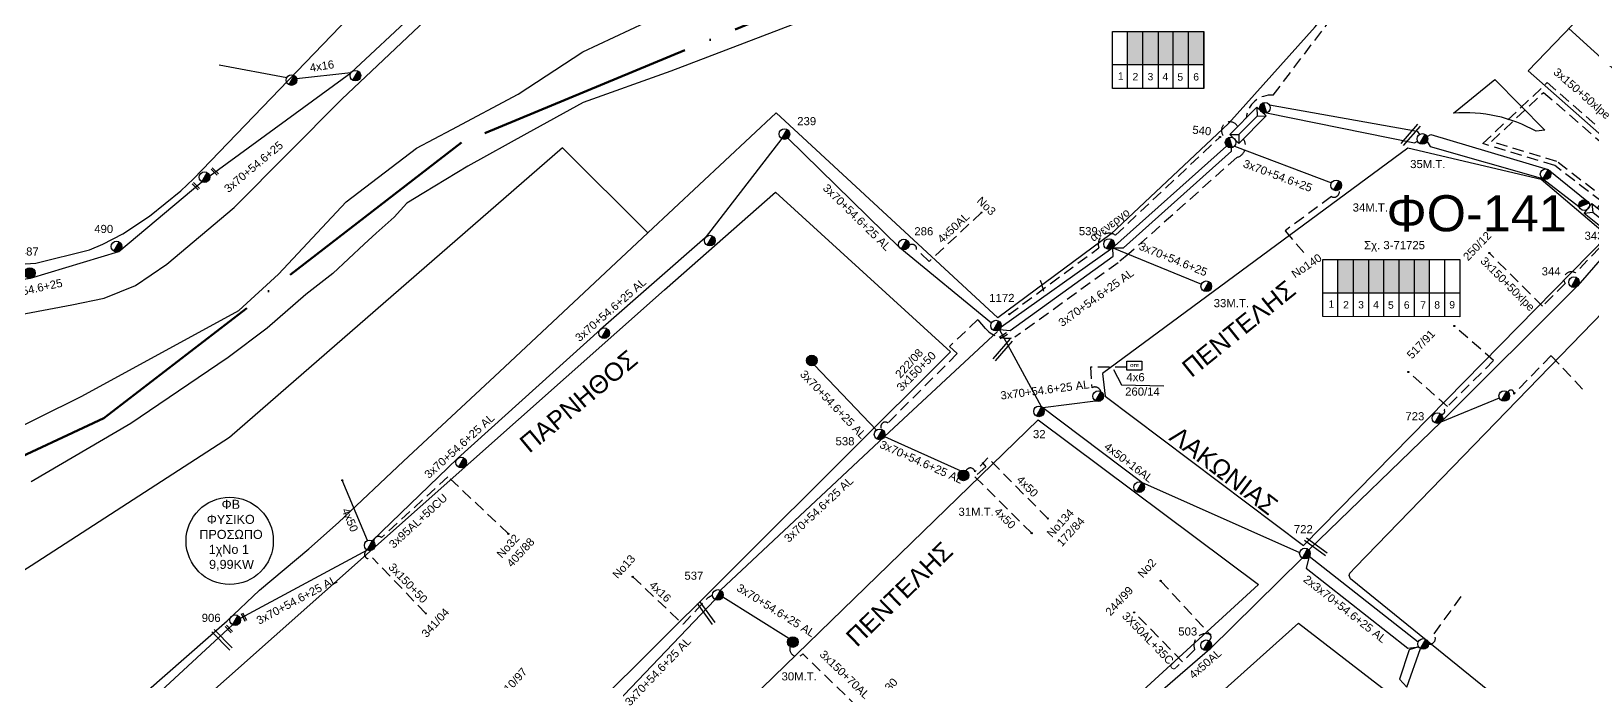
# Model space of a CAD drawing. Header units: millimetres. Extents: x 1020 to 3238, y 796 to 1818.
# Drawn here: x 2465.3 to 2811.5, y 1332.1 to 1476.2 of the extents above; entities that cross this region are included whole.
import ezdxf
from ezdxf.enums import TextEntityAlignment as Align

# ---------------------------------------------------------------- set-up
doc = ezdxf.new("R2010")
doc.units = ezdxf.units.MM
doc.linetypes.add('ACAD_ISO04W100', pattern=[30, 24, -3, 0, -3])
doc.linetypes.add('DASHED', pattern=[19.05, 12.7, -6.35])
for name, color, linetype, lineweight in [('3x150+50', 7, 'Continuous', 30), ('3x150+50 XLPE', 7, 'SYN_LINE', 30), ('3x150+70AL', 7, 'DASHED', 30), ('3x70+54.6+25 AL', 7, 'SYN_LINE', 30), ('3x95AL+50CU', 7, 'Continuous', 30), ('4x120+25 AL', 7, 'SYN_LINE', 30), ('4x16', 7, 'Continuous', 30), ('4x50', 7, 'Continuous', 30), ('4x50+16AL', 7, 'Continuous', 30), ('4x50AL', 7, 'Continuous', 30), ('4x6', 7, 'SYN_LINE', 30), ('Υπόβαθρο ΔΕΗ', 7, 'Continuous', 30)]:
    doc.layers.add(name, color=color, linetype=linetype, lineweight=lineweight)
for name, color, linetype in [('3x50+35CU', 7, 'Continuous'), ('3X50AL+35CU', 7, 'Continuous'), ('Pillar OTE', 7, 'Continuous'), ('text οδών', 7, 'Continuous'), ('text_kalodion', 7, 'Continuous'), ('Άγνωστα', 7, 'Continuous'), ('ΑΓΝΩΣΤΟ ΥΠΟΓΕΙΟ ΚΑΛΩΔΙΟ', 7, 'DASHED'), ('Ασφαλειοκιβώτια Χ.Τ 9 αναχωρήσεων', 7, 'Continuous'), ('Επιγραφές - Σχήματα', 7, 'Continuous'), ('Καλώδια ΧΤ   3x150AL+50XLPE', 7, 'DASHED'), ('Καλώδια ΧΤ   4x6CU', 7, 'DASHED'), ('Μηχανική τομή', 7, 'Continuous'), ('Στύλος Ξύλινος', 7, 'Continuous'), ('Στύλος Ξύλινος @ 1', 7, 'Continuous'), ('Στύλος ΦΜ', 7, 'Continuous'), ('Στύλος ΦΜ @ 1', 7, 'Continuous'), ('Συνδέσεις', 7, 'Continuous'), ('Συνεστραμμένα ΧΤ   3x70+54.6+25 AL', 7, 'SYN_LINE'), ('Τομή', 7, 'Continuous'), ('Υποσταθμός εναέριος 2 στύλων', 7, 'Continuous'), ('Υποσταθμός πόλεως', 7, 'Continuous')]:
    doc.layers.add(name, color=color, linetype=linetype)
doc.styles.add('arial', font='arial.ttf')
doc.styles.get("Standard").update_dxf_attribs({"font": 'arial.ttf'})
doc.linetypes.add('PRANES_1r', pattern='A,0.5,[137,SPECLINE.shx,S=1,R=180,X=0,Y=0],0.5', length=1)
doc.linetypes.add('SYN_LINE', pattern='A,0.5,-0.0001,["/\\/\\/\\/",Standard,S=0.1,R=0,X=0,Y=-0.05],-0.25', length=0.7501)
doc.dimstyles.new('ISO-25', dxfattribs={"dimtxt": 2.5, "dimasz": 2.5, "dimexe": 1.25, "dimexo": 0.625, "dimtad": 1, "dimtxsty": 'Standard', "dimcen": 2.5, "dimadec": 0, "dimazin": 0, "dimtfac": 1, "dimtmove": 0, "dimatfit": 3, "dimfxl": 1, "dimarcsym": 0})

# ---------------------------------------------------------------- blocks, each defined once
blk = doc.blocks.new('ΥΠΑΡΧΩΝ ΤΣΙΜΕΝΤΕΝΙΟΣ ΣΤΥΛΟΣ')
at = {"layer": 'Στύλος ΦΜ'}
blk.add_hatch(color=7, dxfattribs=at).paths.add_polyline_path([(-1.29, -2.28, 0.574793), (2.62, 0, 0.268822), (1.3, 2.27)])
at = {"layer": 'Στύλος ΦΜ', "color": 7}
blk.add_line((-1.29, -2.28), (1.3, 2.27), dxfattribs=at)
blk.add_circle((0, 0), 2.62, dxfattribs=at)
at = {"layer": 'Στύλος ΦΜ', "flags": 4}
for tag, p in [('ΑΡΙΘΜΟΣ', (-4.68, 8.05)), ('ΤΥΠΟΣ', (-4.91, 3.03))]:
    blk.add_attdef(tag, p, '', height=4, dxfattribs=at)
blk = doc.blocks.new('ΥΠΑΡΧΩΝ ΞΥΛΙΝΟΣ ΣΤΥΛΟΣ')
at = {"layer": 'Στύλος Ξύλινος'}
h = blk.add_hatch(color=7, dxfattribs=at)
h.paths.add_polyline_path([(-2.62, 0, 0.270008), (-1.29, -2.28), (1.3, 2.27, 0.576266)])
h.paths.add_polyline_path([(-1.29, -2.28, 0.574793), (2.62, 0, 0.268822), (1.3, 2.27)])
at = {"layer": 'Στύλος Ξύλινος', "color": 7}
blk.add_line((-1.29, -2.28), (1.3, 2.27), dxfattribs=at)
blk.add_circle((0, 0), 2.62, dxfattribs=at)
at = {"layer": 'Στύλος Ξύλινος', "flags": 4}
for tag, p in [('ΑΡΙΘΜΟΣ', (-4.91, 8.6)), ('ΤΥΠΟΣ', (-4.85, 3.39))]:
    blk.add_attdef(tag, p, '', height=4, dxfattribs=at)
blk = doc.blocks.new('ΤΟΜΗ')
at = {"layer": 'Τομή', "ltscale": 40}
for p, q in [((-5.7, 0), (17.1, 0)), ((-5.7, -2.8), (17.1, -2.8))]:
    blk.add_line(p, q, dxfattribs=at)
blk = doc.blocks.new('_ΣΥΝΔΕΣΗ')
at = {"layer": 'Συνδέσεις', "linetype": 'SYN_LINE', "ltscale": 40}
blk.add_hatch(color=256, dxfattribs=at).paths.add_polyline_path([(0.5, 0, 1), (-0.5, 0, 1)])
at = {"layer": 'Συνδέσεις'}
blk.add_circle((0, 0), 0.5, dxfattribs=at)
blk = doc.blocks.new('ΜΗΧΑΝΙΚΗ ΤΟΜΗ')
at = {"layer": 'Μηχανική τομή', "ltscale": 40}
for p, q in [((-1.9, 0.8), (5.7, 0.8)), ((-1.9, -0.8), (5.7, -0.8))]:
    blk.add_line(p, q, dxfattribs=at)
blk = doc.blocks.new('ΥΠΟΣΤΑΘΜΟΣ ΕΝΑΕΡΙΟΣ ΕΠΙ 2 ΣΤΥΛΩΝ')
at = {"layer": 'Υποσταθμός εναέριος 2 στύλων', "linetype": 'Continuous'}
for points in [[(-11.97, -2.11, 0.574793), (-8.45, -0.07, 0.268822), (-9.64, 1.98)], [(9.68, -2.15, 0.574793), (13.19, -0.1, 0.268822), (12.01, 1.95)]]:
    blk.add_hatch(color=256, dxfattribs=at).paths.add_polyline_path(points)
for p, q in [((-11.97, -2.11), (-9.64, 1.98)), ((9.68, -2.15), (12.01, 1.95))]:
    blk.add_line(p, q, dxfattribs=at)
for centre in [(-10.81, -0.07), (10.84, -0.1)]:
    blk.add_circle(centre, 2.36, dxfattribs=at)
at = {"layer": 'Υποσταθμός πόλεως', "linetype": 'Continuous', "ltscale": 40}
blk.add_lwpolyline([(-8.57, 2.82), (8.57, 2.82), (8.57, -2.82), (-8.57, -2.82)], close=True, dxfattribs=at)
for points in [[(-5.75, 0), (-8.57, 2.82)], [(-8.57, -2.82), (-5.75, 0)], [(-5.75, 0), (5.75, 0)], [(5.75, 0), (8.57, 2.82)], [(8.57, -2.82), (5.75, 0)]]:
    blk.add_lwpolyline(points, dxfattribs=at)
at = {"layer": 'Υποσταθμός εναέριος 2 στύλων', "ltscale": 40, "flags": 1}
for tag, p in [('ΜΕΤΑΣΧΗΜΑΤΙΣΜΟΣ', (14.09, 2.51)), ('ΙΣΧΥΣ', (14.07, -0.28)), ('ΑΡΙΘΜΟΣ', (14.19, -3))]:
    blk.add_attdef(tag, p, '', height=1.8, dxfattribs=at)
blk = doc.blocks.new('PILLAR ΟΤΕ')
at = {"layer": 'Pillar OTE', "ltscale": 40}
blk.add_lwpolyline([(-3.31, 2.02), (3.39, 2.02), (3.39, -1.99), (-3.31, -1.99)], close=True, dxfattribs=at)
at = {"layer": 'Pillar OTE', "insert": (-1.81, 0.71), "char_height": 1.3575, "width": 109.961, "attachment_point": 1}
blk.add_mtext('{\\fArial|b1|i0|c161|p34;OTE}', dxfattribs=at)

msp = doc.modelspace()

# ---------------------------------------------------------------- hatches: boundary and pattern name
at = {"layer": 'Ασφαλειοκιβώτια Χ.Τ 9 αναχωρήσεων', "lineweight": -3}
for color, points in [(1, [(2711.72, 1476.21), (2708.28, 1476.21), (2708.28, 1468.85), (2711.72, 1468.84)]), (133, [(2711.72, 1468.84), (2715.16, 1468.84), (2715.16, 1476.21), (2711.72, 1476.21)]), (85, [(2718.45, 1476.21), (2715.16, 1476.21), (2715.16, 1468.84), (2718.45, 1468.84)]), (6, [(2718.45, 1468.84), (2721.84, 1468.83), (2721.84, 1476.21), (2718.45, 1476.21)]), (30, [(2721.84, 1468.83), (2725.24, 1468.83), (2725.24, 1476.21), (2721.84, 1476.21)])]:
    msp.add_hatch(color=color, dxfattribs=at).paths.add_polyline_path(points)
at = {"layer": 'Συνεστραμμένα ΧΤ   3x70+54.6+25 AL', "linetype": 'DASHED', "lineweight": -3, "ltscale": 0.2}
h = msp.add_hatch(color=6, dxfattribs=at)
h.dxf.hatch_style = 1
h.paths.add_polyline_path([(2754.96, 1418.28), (2758.4, 1418.28), (2758.41, 1425.64), (2754.97, 1425.64)])
h = msp.add_hatch(color=30, dxfattribs=at)
h.dxf.hatch_style = 1
h.paths.add_polyline_path([(2761.84, 1425.64), (2758.41, 1425.64), (2758.4, 1418.28), (2761.84, 1418.28)])
h = msp.add_hatch(color=151, dxfattribs=at)
h.dxf.hatch_style = 1
h.paths.add_polyline_path([(2765.14, 1425.64), (2761.84, 1425.64), (2761.84, 1418.28), (2765.14, 1418.27)])
h = msp.add_hatch(color=5, dxfattribs=at)
h.dxf.hatch_style = 1
h.paths.add_polyline_path([(2768.53, 1425.64), (2765.14, 1425.64), (2765.14, 1418.27), (2768.53, 1418.27)])
h = msp.add_hatch(color=1, dxfattribs=at)
h.dxf.hatch_style = 1
h.paths.add_polyline_path([(2771.92, 1425.64), (2768.53, 1425.64), (2768.53, 1418.27), (2771.92, 1418.27)])
h = msp.add_hatch(color=85, dxfattribs=at)
h.dxf.hatch_style = 1
h.paths.add_polyline_path([(2775.26, 1425.64), (2771.92, 1425.64), (2771.92, 1418.27), (2775.26, 1418.26)])

# ---------------------------------------------------------------- linework, layer by layer
at = {"lineweight": -3, "ltscale": 0.2}
msp.add_circle((2509.29, 1363.27), 9.67, dxfattribs=at)
at = {"layer": '3x150+50', "color": 6, "linetype": 'DASHED', "lineweight": -3, "ltscale": 0.2}
msp.add_lwpolyline([(2733.97, 1452.33, -0.536013), (2732.54, 1448.27), (2708.6, 1426.88), (2706.24, 1424.92), (2683.35, 1408.4, -0.278562), (2676.87, 1410.32), (2675.16, 1412.33), (2668.86, 1406.39), (2670.58, 1404.79), (2655.19, 1389.41, 0.945463), (2653.95, 1387.9)], format="xyb", dxfattribs=at)
at = {"layer": '3x150+50', "color": 133, "linetype": 'DASHED', "lineweight": -3, "ltscale": 0.2}
msp.add_lwpolyline([(2677.34, 1381.69), (2674.5, 1378.6, 0.744834), (2672.53, 1378.81, -17.963671)], format="xyb", dxfattribs=at)
at = {"layer": '3x150+50', "color": 1, "linetype": 'DASHED', "lineweight": -3, "ltscale": 0.2}
msp.add_lwpolyline([(2552.78, 1347.19), (2540.93, 1359.55, -1.120981), (2539.73, 1361.25, -49.458397)], format="xyb", dxfattribs=at)
at = {"layer": '3x150+50 XLPE', "color": 1, "linetype": 'DASHED', "lineweight": -3, "ltscale": 0.2}
for points in [[(2812.5, 1437.05), (2813.51, 1438.43), (2803.01, 1446.44), (2787.08, 1451.34), (2801.37, 1464.84), (2813.72, 1454.04), (2817.25, 1458.09)], [(2813.3, 1436.46), (2814.89, 1438.63), (2803.48, 1447.34), (2789.01, 1451.79), (2800.55, 1462.69), (2813.06, 1451.76), (2817.89, 1457.42)]]:
    msp.add_lwpolyline(points, dxfattribs=at)
at = {"layer": '3x150+70AL', "color": 133, "linetype": 'DASHED', "lineweight": -3, "ltscale": 0.2}
msp.add_lwpolyline([(2648.44, 1326.53), (2636.31, 1338.21, -0.807266), (2633.52, 1339.83, 33.261886)], format="xyb", dxfattribs=at)
at = {"layer": '3x50+35CU', "color": 6, "linetype": 'DASHED', "lineweight": -3, "ltscale": 0.2}
msp.add_lwpolyline([(2789.48, 1403.22), (2778.51, 1392.33, -0.78539), (2777.75, 1391.4, -41.908833)], format="xyb", dxfattribs=at)
at = {"layer": '3X50AL+35CU', "color": 62, "linetype": 'DASHED', "lineweight": -3, "ltscale": 0.2}
msp.add_lwpolyline([(2726.61, 1342.54, 0.648809), (2723.2, 1339.13), (2720.48, 1336.47), (2709.8, 1347.43)], format="xyb", dxfattribs=at)
at = {"layer": '3x70+54.6+25 AL', "color": 133, "linetype": 'SYN_LINE', "lineweight": -3, "ltscale": 20}
for points in [[(2504.86, 1444.17), (2536.14, 1467), (2550.25, 1480.18), (2566.62, 1495.46)], [(2732.01, 1450.74), (2753.54, 1442.65)], [(2395.43, 1406.22), (2424.6, 1409.9), (2448.14, 1419.13), (2465.11, 1421.48), (2484.71, 1427.45), (2503.13, 1442.87)], [(2679.48, 1409.67), (2654.43, 1386.39), (2618.1, 1352.32)], [(2654.43, 1386.39), (2671.37, 1378.81)], [(2618.6, 1350.84), (2633.27, 1341.68)]]:
    msp.add_lwpolyline(points, dxfattribs=at)
at = {"layer": '3x70+54.6+25 AL', "color": 85, "linetype": 'SYN_LINE', "lineweight": -3, "ltscale": 20}
for points in [[(2739.1, 1458.12), (2771.91, 1451.51), (2772.62, 1451.85)], [(2739.77, 1459.9), (2772.5, 1454.06), (2773.01, 1453.33)]]:
    msp.add_lwpolyline(points, dxfattribs=at)
at = {"layer": '3x70+54.6+25 AL', "color": 1, "linetype": 'SYN_LINE', "lineweight": -3, "ltscale": 20}
for points in [[(2631.68, 1452.43), (2614.7, 1430.43), (2591.47, 1410.15), (2559.8, 1381.51), (2540.9, 1363.3)], [(2678.14, 1411.56), (2657.83, 1428.24), (2632.99, 1452.52)], [(2704.8, 1428.04), (2730.29, 1450.78)], [(2705.03, 1428.21), (2680.3, 1410.68)], [(2705.03, 1428.21), (2724.69, 1420.15)], [(2539.73, 1361.25), (2511.63, 1346.07)]]:
    msp.add_lwpolyline(points, dxfattribs=at)
at = {"layer": '3x70+54.6+25 AL', "color": 151, "linetype": 'SYN_LINE', "lineweight": -3, "ltscale": 10}
msp.add_lwpolyline([(2774.72, 1452.91), (2775.54, 1453.34), (2801.57, 1445.56), (2810.17, 1438.67)], dxfattribs=at)
at = {"layer": '3x70+54.6+25 AL', "color": 30, "linetype": 'SYN_LINE', "lineweight": -3, "ltscale": 10}
msp.add_lwpolyline([(2774.72, 1451.81), (2775.38, 1450.66), (2800.3, 1443.59), (2808.39, 1437.41)], dxfattribs=at)
at = {"layer": '3x70+54.6+25 AL', "color": 6, "linetype": 'SYN_LINE', "lineweight": -3, "ltscale": 20}
for points in [[(2817.11, 1430.12), (2808.17, 1419.85), (2777.84, 1389.66), (2748.49, 1361.28)], [(2652.7, 1387.85), (2638.92, 1402.25)], [(2465.35, 1304.78), (2482.21, 1319.05), (2509.93, 1344.68)]]:
    msp.add_lwpolyline(points, dxfattribs=at)
at = {"layer": '3x70+54.6+25 AL', "color": 5, "linetype": 'SYN_LINE', "lineweight": -3, "ltscale": 8}
for points in [[(2689.51, 1392.82), (2701.23, 1394.33)], [(2772.86, 1339.81), (2770.73, 1339.16), (2768.63, 1332.6), (2770.2, 1330.86)]]:
    msp.add_lwpolyline(points, dxfattribs=at)
at = {"layer": '3x70+54.6+25 AL', "color": 6, "linetype": 'SYN_LINE', "lineweight": -3, "ltscale": 15}
msp.add_lwpolyline([(2777.84, 1389.66), (2790.74, 1394.95)], dxfattribs=at)
at = {"layer": '3x70+54.6+25 AL', "color": 5, "linetype": 'SYN_LINE', "lineweight": -3, "ltscale": 20}
msp.add_lwpolyline([(2748.62, 1359.8), (2747.92, 1357.23), (2770.48, 1339.53), (2772.86, 1339.81)], dxfattribs=at)
at = {"layer": '3x70+54.6+25 AL', "color": 62, "linetype": 'SYN_LINE', "lineweight": -3, "ltscale": 20}
for points in [[(2772.76, 1340.85), (2748.62, 1359.8)], [(2583.6, 1316.92), (2596.66, 1329.05), (2616.93, 1350.27)]]:
    msp.add_lwpolyline(points, dxfattribs=at)
at = {"layer": '3x70+54.6+25 AL', "color": 62, "linetype": 'SYN_LINE', "lineweight": -3, "ltscale": 10}
msp.add_lwpolyline([(2770.2, 1330.86), (2773.28, 1339.4)], dxfattribs=at)
at = {"layer": '3x95AL+50CU', "color": 1, "linetype": 'DASHED', "lineweight": -3, "ltscale": 0.2}
msp.add_lwpolyline([(2571.07, 1364.85), (2557.67, 1377.49), (2542.96, 1364.03, 0.696302), (2541.25, 1363, -74.498857)], format="xyb", dxfattribs=at)
at = {"layer": '4x120+25 AL', "color": 133, "linetype": 'SYN_LINE', "lineweight": -3, "ltscale": 20}
msp.add_lwpolyline([(2521.92, 1465.91), (2506.98, 1468.73)], dxfattribs=at)
at = {"layer": '4x16', "color": 133, "linetype": 'SYN_LINE', "lineweight": -3, "ltscale": 15}
msp.add_lwpolyline([(2536.14, 1467), (2524.13, 1465.67)], dxfattribs=at)
at = {"layer": '4x16', "color": 27, "linetype": 'DASHED', "lineweight": -3, "ltscale": 0.2}
msp.add_lwpolyline([(2598.63, 1355.32), (2609.78, 1344.79), (2614.9, 1350.28, -0.133423), (2616.34, 1351.17, -41.303454)], format="xyb", dxfattribs=at)
at = {"layer": '4x50', "color": 6, "linetype": 'DASHED', "lineweight": -3, "ltscale": 0.2}
msp.add_lwpolyline([(2809.21, 1396.92), (2802.22, 1404.33), (2793.95, 1395.82, 1.00913), (2792.66, 1396.23, -1.369397)], format="xyb", dxfattribs=at)
at = {"layer": '4x50', "color": 133, "linetype": 'DASHED', "lineweight": -3, "ltscale": 0.2}
for points in [[(2690.65, 1368.23), (2677.34, 1381.69)], [(2676.23, 1380.48), (2676.92, 1379.67), (2674.48, 1377.5), (2687.07, 1364.98)]]:
    msp.add_lwpolyline(points, dxfattribs=at)
at = {"layer": '4x50', "color": 1, "linetype": 'SYN_LINE', "lineweight": -3, "ltscale": 20}
msp.add_lwpolyline([(2539.84, 1363.35), (2534.23, 1376.7)], dxfattribs=at)
at = {"layer": '4x50+16AL', "color": 5, "linetype": 'Continuous', "lineweight": -3, "ltscale": 0.2}
msp.add_lwpolyline([(2746.48, 1360.65), (2711.49, 1376.22), (2689.28, 1393), (2679.93, 1410.09)], dxfattribs=at)
at = {"layer": '4x50AL', "color": 30, "linetype": 'DASHED', "lineweight": -3, "ltscale": 0.2}
msp.add_lwpolyline([(2675.95, 1436.04), (2664.32, 1425.21), (2661.55, 1427.84, 0.708554), (2659.9, 1428.75, 2.811903)], format="xyb", dxfattribs=at)
at = {"layer": '4x50AL', "color": 62, "linetype": 'Continuous', "lineweight": -3, "ltscale": 0.2}
msp.add_lwpolyline([(2747.06, 1359.44), (2726.57, 1339.29), (2711.21, 1325.94), (2681.24, 1299.12), (2664.57, 1284.2), (2646.14, 1267.92)], dxfattribs=at)
at = {"layer": '4x6', "color": 5, "linetype": 'DASHED', "lineweight": -3, "ltscale": 0.2}
msp.add_lwpolyline([(2708.12, 1401.75), (2700.11, 1401.75), (2700.4, 1397.21, -0.491319), (2702.4, 1396.37, 3.043922)], format="xyb", dxfattribs=at)
at = {"layer": 'Pillar OTE', "lineweight": -3, "ltscale": 40}
for points in [[(2704.95, 1463.57), (2704.95, 1476.21), (2725.24, 1476.21), (2725.24, 1463.55), (2704.95, 1463.57)], [(2708.28, 1463.56), (2708.28, 1476.21)], [(2711.72, 1463.56), (2711.72, 1476.21)], [(2715.16, 1463.56), (2715.16, 1476.21)], [(2718.45, 1463.55), (2718.45, 1476.21)], [(2721.84, 1463.55), (2721.84, 1476.21)], [(2725.24, 1463.55), (2725.24, 1476.21)], [(2704.95, 1468.85), (2725.24, 1468.83)], [(2751.64, 1413), (2751.64, 1425.64), (2781.97, 1425.64), (2781.97, 1412.97), (2751.64, 1413)], [(2754.96, 1413), (2754.97, 1425.64)], [(2758.4, 1413), (2758.41, 1425.64)], [(2761.84, 1412.99), (2761.84, 1425.64)], [(2765.14, 1412.99), (2765.14, 1425.64)], [(2768.53, 1412.99), (2768.53, 1425.64)], [(2771.92, 1412.98), (2771.92, 1425.64)], [(2775.26, 1412.98), (2775.26, 1425.64)], [(2778.65, 1412.98), (2778.65, 1425.64)], [(2751.64, 1418.29), (2781.97, 1418.26)]]:
    msp.add_lwpolyline(points, dxfattribs=at)
at = {"layer": 'ΑΓΝΩΣΤΟ ΥΠΟΓΕΙΟ ΚΑΛΩΔΙΟ', "color": 62, "linetype": 'DASHED', "lineweight": -3, "ltscale": 0.2}
for points in [[(2715.66, 1354.42), (2726.61, 1342.54, -0.508301), (2726.33, 1341.15, -0.283373)], [(2782.18, 1350.93), (2776.14, 1342.54, -0.789956), (2775.04, 1340.43, 2.915366)]]:
    msp.add_lwpolyline(points, format="xyb", dxfattribs=at)
at = {"layer": 'Καλώδια ΧΤ   3x150AL+50XLPE', "color": 30, "linetype": 'DASHED', "lineweight": -3, "ltscale": 0.2}
msp.add_lwpolyline([(2734.61, 1456.99, -0.407229), (2740.61, 1462.07), (2778.31, 1511.68), (2789.31, 1516.7, -0.6404), (2790.26, 1516.87)], format="xyb", dxfattribs=at)
at = {"layer": 'Καλώδια ΧΤ   3x150AL+50XLPE', "color": 133, "linetype": 'DASHED', "lineweight": -3, "ltscale": 0.2}
msp.add_lwpolyline([(2755.22, 1441.09, -0.677618), (2753.51, 1439.58), (2743.29, 1432.03), (2747.49, 1427.02)], format="xyb", dxfattribs=at)
at = {"layer": 'Καλώδια ΧΤ   3x150AL+50XLPE', "color": 85, "linetype": 'DASHED', "lineweight": -3, "ltscale": 0.2}
msp.add_lwpolyline([(2815.59, 1430.98), (2807.61, 1422.66, 0.815231), (2805.32, 1420.34), (2800.33, 1415.29), (2788.51, 1427.09)], format="xyb", dxfattribs=at)
at = {"layer": 'Καλώδια ΧΤ   3x150AL+50XLPE', "color": 1, "linetype": 'DASHED', "lineweight": -3, "ltscale": 0.2}
msp.add_arc((2731.03, 1454.27), 1.89, 25.4944, 251.3825, dxfattribs=at)
at = {"layer": 'Καλώδια ΧΤ   4x6CU', "color": 6, "linetype": 'DASHED', "lineweight": -3, "ltscale": 0.2}
for points in [[(2789.48, 1403.22), (2780.75, 1410.89)], [(2779.26, 1393.07), (2770.53, 1400.74)]]:
    msp.add_lwpolyline(points, dxfattribs=at)
at = {"layer": 'Συνεστραμμένα ΧΤ   3x70+54.6+25 AL', "color": 133, "linetype": 'SYN_LINE', "lineweight": -3, "ltscale": 20}
msp.add_lwpolyline([(2679.93, 1410.09), (2682.29, 1409.87), (2705.13, 1426.35), (2705.03, 1428.21), (2707.42, 1428.25), (2731.33, 1449.62), (2731.33, 1450.99)], dxfattribs=at)
at = {"layer": 'Συνεστραμμένα ΧΤ   3x70+54.6+25 AL', "color": 0, "linetype": 'DASHED', "lineweight": -3, "ltscale": 0.2}
for points in [[(2705.62, 1431.03), (2728.71, 1452.71)], [(2682.01, 1413.45), (2701.97, 1428.26)]]:
    msp.add_lwpolyline(points, dxfattribs=at)
msp.add_arc((2704.23, 1429.07), 2.4, 54.7478, 199.8021, dxfattribs=at)
msp.add_open_spline([(2688.96, 1421.07), (2689.8, 1418.72), (2689.59, 1418.41), (2689.39, 1418.63), (2689.22, 1419.2)], degree=3, dxfattribs=at)
at = {"layer": 'Υπόβαθρο ΔΕΗ', "color": 1, "linetype": 'ACAD_ISO04W100', "lineweight": 50, "ltscale": 2}
msp.add_lwpolyline([(2897.66, 1801.46), (2899.37, 1753.84), (2811.49, 1635.31), (2792.55, 1614.57), (2757.37, 1549.51), (2665.72, 1495.01), (2560.71, 1451.54), (2481.37, 1390.44), (2388.44, 1347.03), (2262.24, 1330.19), (2197.17, 1327.65), (2179.45, 1318.84), (2139.09, 1283.92), (2119.89, 1261.32), (2078.79, 1160.44), (2035.44, 1084.11), (1936.96, 1112.27), (1734.05, 1208.64), (1538.56, 1301.42), (1499.15, 1214.88), (1220.66, 1365.27), (1101.95, 1134.49), (1047.96, 1156.8)], dxfattribs=at)
at = {"layer": 'Υπόβαθρο ΔΕΗ', "linetype": 'PRANES_1r', "lineweight": -3, "ltscale": 0.2}
for points in [[(2456.93, 1385.69), (2476.49, 1395.33), (2511.28, 1414.33), (2520.11, 1422.39), (2535.14, 1438.42), (2550.67, 1450.29), (2558.51, 1454.47), (2573.2, 1462.3), (2587.55, 1471.69), (2604.95, 1479.8), (2616.07, 1482.54), (2628.96, 1487.04), (2651.46, 1494.89), (2669.04, 1501.02), (2682.75, 1511.02), (2713.57, 1530.86), (2729.01, 1540.63), (2760.18, 1560.25)], [(2764.09, 1551.81), (2751.88, 1535.78), (2738.52, 1528.37), (2687.53, 1503.78), (2676.44, 1495.49), (2666.51, 1490.12), (2607.06, 1467.37), (2587.63, 1460.47), (2575.14, 1453.56), (2562.1, 1446.35), (2552.29, 1440.39), (2548.52, 1438.1), (2545.78, 1435), (2541.76, 1431.45), (2539.08, 1429.07), (2532.15, 1422.52), (2526.2, 1417.92), (2517.61, 1410.41), (2508.97, 1403.93), (2493.56, 1393.5), (2487.34, 1389.28), (2465.29, 1376.38)]]:
    msp.add_lwpolyline(points, dxfattribs=at)
at = {"layer": 'Υπόβαθρο ΔΕΗ', "color": 7, "lineweight": -3}
for points in [[(2458.97, 1412.71), (2474.32, 1415.59), (2481.47, 1417.1), (2488.38, 1419.86), (2495.35, 1424.64), (2510.3, 1437.16), (2534.14, 1461.19), (2621.37, 1543.59)], [(2456.84, 1424.22), (2466.31, 1424.81), (2478.22, 1427.75), (2481.2, 1429.04), (2485.61, 1431.31), (2491.52, 1435.27), (2498.46, 1440.84), (2501.25, 1443.5), (2552.84, 1497.15), (2455.47, 1514.66)], [(2704.72, 1431.36), (2730.71, 1455.75), (2749.93, 1477.21), (2767.2, 1498.61), (2777.44, 1512.79)], [(2840.19, 1512.25), (2797.13, 1467.44), (2833.49, 1435.42), (2975.07, 1305.94), (2983.8, 1297.96), (2995.29, 1280.68)], [(2806.18, 1476.85), (2992.22, 1307.94), (3006.4, 1286.6)], [(2704.72, 1431.36), (2679.56, 1412.68), (2630.4, 1458.12), (2601.98, 1431.56), (2583.05, 1450.4), (2509.21, 1386.16), (2465.3, 1357.74), (2448.24, 1346.92), (2435.98, 1333.17), (2461.44, 1303.98), (2470.84, 1312.58), (2490.67, 1329.71), (2508.75, 1345.55), (2515.87, 1352.35), (2526.84, 1361.53), (2533.39, 1367.36), (2547.83, 1380.94), (2547.83, 1380.94), (2569.09, 1400.78), (2601.98, 1431.56)], [(2707.01, 1397.89), (2716.33, 1397.67)]]:
    msp.add_lwpolyline(points, dxfattribs=at)
msp.add_lwpolyline([(2780.6, 1458.04), (2789.74, 1465.53), (2800.81, 1454.3), (2798.92, 1454.05, 0.15082), (2780.6, 1458.04, -21.65108)], format="xyb", dxfattribs=at)
for points in [[(2702.74, 1400.37), (2703.39, 1395.35), (2747.32, 1362.28), (2814.75, 1430.92), (2800, 1443.41), (2770.44, 1450.33)], [(2476.2, 1303.95), (2605.64, 1418.89), (2630.29, 1440.59), (2669.11, 1405.18), (2599.16, 1335.48), (2582.37, 1319.04), (2515.55, 1259.39)], [(2856.54, 1393.74), (2816.94, 1311.61), (2816.17, 1309.98), (2815.9, 1309.26), (2815.79, 1308.95), (2815.7, 1308.77), (2815.48, 1308.63), (2815.07, 1308.56), (2814.87, 1308.6), (2814.73, 1308.66), (2757.78, 1354.86), (2757.47, 1355.59), (2757.6, 1356.13), (2758.87, 1357.46), (2823.44, 1424.01)], [(2606.93, 1310.89), (2688.49, 1390.11), (2737.35, 1353.63), (2682.6, 1303.46), (2644.9, 1269.17), (2631.12, 1279.98), (2624.97, 1284.82)], [(2746.24, 1345.06), (2776.39, 1321.79), (2751.06, 1286.61), (2712.86, 1315.22)]]:
    msp.add_lwpolyline(points, close=True, dxfattribs=at)

# ---------------------------------------------------------------- block references
at = {"layer": 'Pillar OTE', "xscale": 0.5, "yscale": 0.5, "zscale": 0.5}
msp.add_blockref('PILLAR ΟΤΕ', (2709.8, 1402.12), dxfattribs=at)
at = {"layer": 'Μηχανική τομή', "lineweight": -3}
for p, xscale, yscale, zscale, rotation in [((2505.63, 1445.45), 0.2499999999999677, 0.2499999999999677, 0.2499999999999677, 315.7867480969406), ((2501.45, 1442.23), 0.2499999999999677, 0.2499999999999677, 0.2499999999999677, 315.7867480969406), ((2681.19, 1408.96), 0.2499999999999677, 0.2499999999999677, 0.2499999999999677, 211.7565128435612), ((2512.2, 1346.85), 0.2499999999999676, 0.2499999999999676, 0.2499999999999676, 296.9994290486534), ((2508.78, 1344.1), 0.2499999999999676, 0.2499999999999676, 0.2499999999999676, 312.7121887467375)]:
    msp.add_blockref('ΜΗΧΑΝΙΚΗ ΤΟΜΗ', p, dxfattribs=dict(at, xscale=xscale, yscale=yscale, zscale=zscale, rotation=rotation))
at = {"layer": 'Στύλος Ξύλινος @ 1', "lineweight": -3, "ltscale": 40}
ref = msp.add_blockref('ΥΠΑΡΧΩΝ ΞΥΛΙΝΟΣ ΣΤΥΛΟΣ', (2464.98, 1422.65), dxfattribs=dict(at, xscale=0.449999999999962, yscale=0.449999999999962, zscale=0.449999999999962))
ref.add_attrib('ΤΥΠΟΣ', '487', (2462.76, 1426.52), dxfattribs={"layer": 'Στύλος Ξύλινος', "height": 1.8, "flags": 4})
at = {"layer": 'Στύλος Ξύλινος @ 1', "lineweight": -3, "ltscale": 40, "xscale": 0.4499999999998517, "yscale": 0.4499999999998517, "zscale": 0.4499999999998517}
msp.add_blockref('ΥΠΑΡΧΩΝ ΞΥΛΙΝΟΣ ΣΤΥΛΟΣ', (2638.33, 1403.27), dxfattribs=at)
at = {"layer": 'Στύλος Ξύλινος @ 1', "lineweight": -3, "ltscale": 40}
ref = msp.add_blockref('ΥΠΑΡΧΩΝ ΞΥΛΙΝΟΣ ΣΤΥΛΟΣ', (2671.95, 1377.79), dxfattribs=dict(at, xscale=0.4499999999998517, yscale=0.4499999999998517, zscale=0.4499999999998517))
ref.add_attrib('ΤΥΠΟΣ', '31M.T.', (2670.84, 1368.83), dxfattribs={"layer": 'Στύλος Ξύλινος', "height": 1.8, "flags": 4})
ref = msp.add_blockref('ΥΠΑΡΧΩΝ ΞΥΛΙΝΟΣ ΣΤΥΛΟΣ', (2634.11, 1340.85), dxfattribs=dict(at, xscale=0.4499999999998517, yscale=0.4499999999998517, zscale=0.4499999999998517))
ref.add_attrib('ΤΥΠΟΣ', '30M.T.', (2631.62, 1332.35), dxfattribs={"layer": 'Στύλος Ξύλινος', "height": 1.8, "flags": 4})
at = {"layer": 'Στύλος ΦΜ @ 1', "lineweight": -3, "ltscale": 40}
for p, xscale, yscale, zscale in [((2522.98, 1465.41), 0.4500000000003782, 0.4500000000003782, 0.4500000000003782), ((2537.15, 1466.39), 0.4500000000003782, 0.4500000000003782, 0.4500000000003782), ((2503.71, 1443.89), 0.4500000000003782, 0.4500000000003782, 0.4500000000003782), ((2800.99, 1444.54), 0.4500000000003264, 0.4500000000003264, 0.4500000000003264), ((2615.71, 1429.82), 0.4500000000003472, 0.4500000000003472, 0.4500000000003472), ((2592.29, 1409.3), 0.4500000000003471, 0.4500000000003471, 0.4500000000003471), ((2701.81, 1395.35), 0.4499999999998033, 0.4499999999998033, 0.4499999999998033), ((2791.83, 1395.39), 0.4500000000003259, 0.4500000000003259, 0.4500000000003259), ((2560.59, 1380.64), 0.4500000000003471, 0.4500000000003471, 0.4500000000003471), ((2710.91, 1375.19), 0.4499999999998033, 0.4499999999998033, 0.4499999999998033), ((2540.32, 1362.28), 0.4500000000003471, 0.4500000000003471, 0.4500000000003471), ((2773.86, 1340.43), 0.4499999999997739, 0.4499999999997739, 0.4499999999997739)]:
    msp.add_blockref('ΥΠΑΡΧΩΝ ΤΣΙΜΕΝΤΕΝΙΟΣ ΣΤΥΛΟΣ', p, dxfattribs=dict(at, xscale=xscale, yscale=yscale, zscale=zscale))
ref = msp.add_blockref('ΥΠΑΡΧΩΝ ΤΣΙΜΕΝΤΕΝΙΟΣ ΣΤΥΛΟΣ', (2632.26, 1453.45), dxfattribs=dict(at, xscale=0.4500000000003739, yscale=0.4500000000003739, zscale=0.4500000000003739))
ref.add_attrib('ΤΥΠΟΣ', '239', (2635.1, 1455.41), dxfattribs={"layer": 'Στύλος ΦΜ', "height": 1.8, "flags": 4})
ref = msp.add_blockref('ΥΠΑΡΧΩΝ ΤΣΙΜΕΝΤΕΝΙΟΣ ΣΤΥΛΟΣ', (2773.68, 1452.36), dxfattribs=dict(at, xscale=0.4500000000003264, yscale=0.4500000000003264, zscale=0.4500000000003264))
ref.add_attrib('ΤΥΠΟΣ', '35M.T.', (2770.97, 1445.9), dxfattribs={"layer": 'Στύλος ΦΜ', "height": 1.8, "flags": 4})
ref = msp.add_blockref('ΥΠΑΡΧΩΝ ΤΣΙΜΕΝΤΕΝΙΟΣ ΣΤΥΛΟΣ', (2754.56, 1442.07), dxfattribs=dict(at, xscale=0.4500000000003259, yscale=0.4500000000003259, zscale=0.4500000000003259))
ref.add_attrib('ΤΥΠΟΣ', '34M.T.', (2758.23, 1436.27), dxfattribs={"layer": 'Στύλος ΦΜ', "height": 1.8, "flags": 4})
ref = msp.add_blockref('ΥΠΑΡΧΩΝ ΤΣΙΜΕΝΤΕΝΙΟΣ ΣΤΥΛΟΣ', (2484.2, 1428.51), dxfattribs=dict(at, xscale=0.4500000000003703, yscale=0.4500000000003703, zscale=0.4500000000003703))
ref.add_attrib('ΤΥΠΟΣ', '490', (2479.26, 1431.52), dxfattribs={"layer": 'Στύλος ΦΜ', "height": 1.8, "flags": 4})
ref = msp.add_blockref('ΥΠΑΡΧΩΝ ΤΣΙΜΕΝΤΕΝΙΟΣ ΣΤΥΛΟΣ', (2658.74, 1428.98), dxfattribs=dict(at, xscale=0.4500000000003739, yscale=0.4500000000003739, zscale=0.4500000000003739))
ref.add_attrib('ΤΥΠΟΣ', '286', (2661.06, 1431), dxfattribs={"layer": 'Στύλος ΦΜ', "height": 1.8, "flags": 4})
ref = msp.add_blockref('ΥΠΑΡΧΩΝ ΤΣΙΜΕΝΤΕΝΙΟΣ ΣΤΥΛΟΣ', (2704.23, 1429.07), dxfattribs=dict(at, xscale=0.4500000000003471, yscale=0.4500000000003471, zscale=0.4500000000003471))
ref.add_attrib('ΤΥΠΟΣ', '539', (2697.52, 1431.02), dxfattribs={"layer": 'Στύλος ΦΜ', "height": 1.8, "flags": 4})
ref = msp.add_blockref('ΥΠΑΡΧΩΝ ΤΣΙΜΕΝΤΕΝΙΟΣ ΣΤΥΛΟΣ', (2807.29, 1420.62), dxfattribs=dict(at, xscale=0.4500000000003259, yscale=0.4500000000003259, zscale=0.4500000000003259))
ref.add_attrib('ΤΥΠΟΣ', '344', (2800.12, 1422.12), dxfattribs={"layer": 'Στύλος ΦΜ', "height": 1.8, "flags": 4})
ref = msp.add_blockref('ΥΠΑΡΧΩΝ ΤΣΙΜΕΝΤΕΝΙΟΣ ΣΤΥΛΟΣ', (2725.78, 1419.7), dxfattribs=dict(at, xscale=0.4500000000003259, yscale=0.4500000000003259, zscale=0.4500000000003259))
ref.add_attrib('ΤΥΠΟΣ', '33M.T.', (2727.42, 1415.07), dxfattribs={"layer": 'Στύλος ΦΜ', "height": 1.8, "flags": 4})
ref = msp.add_blockref('ΥΠΑΡΧΩΝ ΤΣΙΜΕΝΤΕΝΙΟΣ ΣΤΥΛΟΣ', (2679.16, 1410.98), dxfattribs=dict(at, xscale=0.4500000000003471, yscale=0.4500000000003471, zscale=0.4500000000003471))
ref.add_attrib('ΤΥΠΟΣ', '1172', (2677.67, 1416.22), dxfattribs={"layer": 'Στύλος ΦΜ', "height": 1.8, "flags": 4})
ref = msp.add_blockref('ΥΠΑΡΧΩΝ ΤΣΙΜΕΝΤΕΝΙΟΣ ΣΤΥΛΟΣ', (2688.69, 1391.98), dxfattribs=dict(at, xscale=0.4499999999998033, yscale=0.4499999999998033, zscale=0.4499999999998033))
ref.add_attrib('ΤΥΠΟΣ', '32', (2687.36, 1386.04), dxfattribs={"layer": 'Στύλος ΦΜ', "height": 1.8, "rotation": 360, "flags": 4})
ref = msp.add_blockref('ΥΠΑΡΧΩΝ ΤΣΙΜΕΝΤΕΝΙΟΣ ΣΤΥΛΟΣ', (2777.01, 1390.49), dxfattribs=dict(at, xscale=0.4500000000003259, yscale=0.4500000000003259, zscale=0.4500000000003259))
ref.add_attrib('ΤΥΠΟΣ', '723', (2769.92, 1390), dxfattribs={"layer": 'Στύλος ΦΜ', "height": 1.8, "flags": 4})
ref = msp.add_blockref('ΥΠΑΡΧΩΝ ΤΣΙΜΕΝΤΕΝΙΟΣ ΣΤΥΛΟΣ', (2653.36, 1386.88), dxfattribs=dict(at, xscale=0.4500000000003471, yscale=0.4500000000003471, zscale=0.4500000000003471))
ref.add_attrib('ΤΥΠΟΣ', '538', (2643.59, 1384.46), dxfattribs={"layer": 'Στύλος ΦΜ', "height": 1.8, "flags": 4})
ref = msp.add_blockref('ΥΠΑΡΧΩΝ ΤΣΙΜΕΝΤΕΝΙΟΣ ΣΤΥΛΟΣ', (2747.65, 1360.47), dxfattribs=dict(at, xscale=0.4499999999998033, yscale=0.4499999999998033, zscale=0.4499999999998033))
ref.add_attrib('ΤΥΠΟΣ', '722', (2745.19, 1364.97), dxfattribs={"layer": 'Στύλος ΦΜ', "height": 1.8, "rotation": 360, "flags": 4})
ref = msp.add_blockref('ΥΠΑΡΧΩΝ ΤΣΙΜΕΝΤΕΝΙΟΣ ΣΤΥΛΟΣ', (2617.51, 1351.3), dxfattribs=dict(at, xscale=0.4500000000003471, yscale=0.4500000000003471, zscale=0.4500000000003471))
ref.add_attrib('ΤΥΠΟΣ', '537', (2610.09, 1354.66), dxfattribs={"layer": 'Στύλος ΦΜ', "height": 1.8, "flags": 4})
ref = msp.add_blockref('ΥΠΑΡΧΩΝ ΤΣΙΜΕΝΤΕΝΙΟΣ ΣΤΥΛΟΣ', (2510.51, 1345.7), dxfattribs=dict(at, xscale=0.4500000000003471, yscale=0.4500000000003471, zscale=0.4500000000003471))
ref.add_attrib('ΤΥΠΟΣ', '906', (2503.08, 1345.32), dxfattribs={"layer": 'Στύλος ΦΜ', "height": 1.8, "flags": 4})
ref = msp.add_blockref('ΥΠΑΡΧΩΝ ΤΣΙΜΕΝΤΕΝΙΟΣ ΣΤΥΛΟΣ', (2725.74, 1340.13), dxfattribs=dict(at, xscale=0.4499999999998033, yscale=0.4499999999998033, zscale=0.4499999999998033))
ref.add_attrib('ΤΥΠΟΣ', '503', (2719.57, 1342.3), dxfattribs={"layer": 'Στύλος ΦΜ', "height": 1.8, "rotation": 360, "flags": 4})
at = {"layer": 'Συνδέσεις', "lineweight": -3, "xscale": 0.25, "yscale": 0.25, "zscale": 0.25}
for p in [(2728.82, 1452.78), (2675.95, 1436.04), (2788.51, 1427.09), (2682.12, 1413.52), (2780.75, 1410.89), (2770.56, 1400.72), (2676.23, 1380.48), (2534.24, 1376.7), (2690.65, 1368.24), (2571.07, 1364.85), (2687.07, 1364.98), (2598.63, 1355.32), (2715.66, 1354.42), (2552.78, 1347.2), (2709.8, 1347.43), (2726.61, 1342.54)]:
    msp.add_blockref('_ΣΥΝΔΕΣΗ', p, dxfattribs=at)
at = {"layer": 'Τομή', "lineweight": -3}
for p, xscale, yscale, zscale, rotation in [((2769.91, 1452.41), 0.2499999999999995, 0.2499999999999995, 0.2499999999999995, 49.20417407747226), ((2679.48, 1404.73), 0.2499999999999995, 0.2499999999999995, 0.2499999999999995, 49.20417407747226), ((2749.14, 1363.13), 0.2499999999999995, 0.2499999999999995, 0.2499999999999995, 324.0925577874149), ((2614.32, 1348.63), 0.2499999999999994, 0.2499999999999994, 0.2499999999999994, 305.5939620472553), ((2506.84, 1342.62), 0.2499999999999995, 0.2499999999999995, 0.2499999999999995, 314.3801961794199)]:
    msp.add_blockref('ΤΟΜΗ', p, dxfattribs=dict(at, xscale=xscale, yscale=yscale, zscale=zscale, rotation=rotation))
at = {"layer": 'Υποσταθμός εναέριος 2 στύλων', "lineweight": -3, "xscale": 0.5000000000000655, "yscale": 0.5000000000000655, "zscale": 0.5000000000000655}
for p, rotation in [((2735.01, 1455.39), 225.3682036983539), ((2813.74, 1434.26), 141.3765160398941)]:
    msp.add_blockref('ΥΠΟΣΤΑΘΜΟΣ ΕΝΑΕΡΙΟΣ ΕΠΙ 2 ΣΤΥΛΩΝ', p, dxfattribs=dict(at, rotation=rotation))

# ---------------------------------------------------------------- texts
at = {"lineweight": -3, "ltscale": 30, "char_height": 1.63, "width": 11.2573, "attachment_point": 1}
for s, insert in [('1', (2706.19, 1467.13)), ('2', (2709.43, 1466.99)), ('3', (2712.76, 1466.99)), ('4', (2716.07, 1466.99)), ('5', (2719.37, 1466.91)), ('6', (2722.89, 1466.94)), ('1', (2752.88, 1416.57)), ('2', (2756.12, 1416.43)), ('3', (2759.45, 1416.43)), ('4', (2762.76, 1416.43)), ('5', (2766.06, 1416.35)), ('6', (2769.58, 1416.38)), ('7', (2773.21, 1416.38)), ('8', (2776.32, 1416.4)), ('9', (2779.65, 1416.43))]:
    msp.add_mtext(s, dxfattribs=dict(at, insert=insert))
at = {"layer": 'text οδών', "lineweight": -3}
for s, rotation, p in [('ΠΑΡΝΗΘΟΣ', 39.7776, (2586.61, 1394.24)), ('ΛΑΚΩΝΙΑΣ', 322.6922, (2729.68, 1378.87)), ('ΠΕΝΤΕΛΗΣ', 44.1691, (2657.73, 1351.51))]:
    msp.add_text(s, height=4, rotation=rotation, dxfattribs=at).set_placement(p, align=Align.MIDDLE_CENTER)
at = {"layer": 'text οδών', "lineweight": -3, "ltscale": 40, "insert": (2719.96, 1402.43), "char_height": 2, "width": 13.6816, "attachment_point": 1, "rotation": 38.8485}
msp.add_mtext('{\\H2x;ΠENTEΛHΣ\\fMS Shell Dlg|b0|i0|c0|p0;\\H0.35416x;\\P} ', dxfattribs=at)
at = {"layer": 'text_kalodion', "linetype": 'Continuous', "lineweight": -3, "ltscale": 0.2}
for s, rotation, p in [('4x16', 9.0745, (2529.72, 1468.53)), ('3x150+50xlpe', 319, (2809.07, 1462.44)), ('540', 354.4225, (2724.79, 1454.23)), ('3x70+54.6+25', 39.9974, (2514.57, 1446.19)), ('3x70+54.6+25 ', 339.6283, (2741.95, 1444.1)), ('3x70+54.6+25 AL', 315.6461, (2648.35, 1434.99)), ('4x50AL', 42.9402, (2669.7, 1432.68)), ('3x70+54.6+25 ', 337.8935, (2718.77, 1425.6)), ('3x70+54.6+25 AL', 35.8208, (2701.34, 1417.19)), ('3x150+50xlpe', 315, (2792.59, 1420.23)), ('3x70+54.6+25', 12.3941, (2464.32, 1418.8)), ('3x70+54.6+25 AL', 41.1254, (2593.72, 1414.5)), ('3x150+50', 45.2824, (2661.48, 1400.86)), ('3x70+54.6+25 AL', 313.7428, (2643.08, 1393.53)), ('3x70+54.6+25 AL', 7.3223, (2690, 1396.74)), ('3x70+54.6+25 AL', 42.116, (2560.2, 1384.3)), ('3x70+54.6+25 AL', 335.8919, (2662.63, 1380.76)), ('4x50+16AL', 322.9256, (2708.59, 1380.66)), ('3x70+54.6+25 AL', 43.1594, (2639.84, 1370.24)), ('4x50', 314.6884, (2686.13, 1375.37)), ('3x95AL+50CU', 42.4732, (2551.06, 1367.7)), ('4x50', 292.7746, (2535.97, 1367.92)), ('4x50', 315.1688, (2681.16, 1368.32)), ('3x150+50', 313.799, (2548.82, 1353.92)), ('3x70+54.6+25 AL', 28.376, (2524.12, 1350.17)), ('4x16', 316.6513, (2604.72, 1352.04)), ('3x70+54.6+25 AL', 328.0285, (2630.39, 1347.88)), ('2x3x70+54.6+25 AL', 321.882, (2756.53, 1348.19)), ('3X50AL+35CU', 314.2428, (2713.48, 1341.08)), ('3x70+54.6+25 AL', 46.3294, (2604.22, 1334.35)), ('3x150+70AL', 316.0798, (2645.64, 1333.66)), ('4x50AL', 40.9881, (2725.55, 1336.02))]:
    msp.add_text(s, height=1.8, rotation=rotation, dxfattribs=at).set_placement(p, align=Align.MIDDLE_CENTER)
at = {"layer": 'Άγνωστα', "color": 7, "lineweight": -3}
msp.add_text('4x6', height=1.8, rotation=359.799, dxfattribs=at).set_placement((2710.1, 1399.56), align=Align.MIDDLE_CENTER)
at = {"layer": 'Άγνωστα', "color": 7, "lineweight": -3, "char_height": 1.8, "width": 4.55191440096314e-14, "attachment_point": 1}
for s, insert, rotation in [('No3', (2675.98, 1439.75), 316.2411), ('250/12', (2782.51, 1426.46), 46.2411), ('No140', (2744.43, 1422.92), 33.9702), ('517/91', (2770.05, 1404.7), 46.3608), ('222/08', (2656.64, 1400.39), 47.5644), ('260/14', (2707.79, 1397.28), 359.799), ('No134\\P172/84', (2690.24, 1365.1), 47.5644), ('No32\\P405/88', (2568.29, 1360.51), 47.5644), ('No13', (2593.98, 1355.97), 47.5644), ('No2', (2710.38, 1356.13), 47.5644), ('244/99', (2703.22, 1347.72), 47.5644), ('341/04', (2551.62, 1342.9), 47.5644), ('210/97', (2568.88, 1329.67), 47.5644), ('No128-130', (2647.79, 1323.88), 47.5644)]:
    msp.add_mtext(s, dxfattribs=dict(at, insert=insert, rotation=rotation))
at = {"layer": 'Άγνωστα', "color": 7}
note = msp.add_mtext_dynamic_manual_height_columns('ανενεργο\\P', width=1.8, gutter_width=12.5, heights=[0.0453, 0], dxfattribs=dict(at, insert=(2688.27, 1422.34), char_height=1.8, attachment_point=1, rotation=37))
for column, words in zip(note.columns.linked_columns, ['\\P']):
    column.text = words
at = {"layer": 'Άγνωστα', "color": 7, "lineweight": -3, "char_height": 1.8, "attachment_point": 1}
for s, insert, width in [('Σχ. 3-71725', (2760.76, 1429.73), 4.551914400963142e-14), ('343', (2809.63, 1431.82), 4.55191440096314e-14)]:
    msp.add_mtext(s, dxfattribs=dict(at, insert=insert, width=width))
at = {"layer": 'Επιγραφές - Σχήματα', "lineweight": -3, "insert": (2765.73, 1439.89), "char_height": 8, "width": 15.5504, "attachment_point": 1, "style": 'arial'}
msp.add_mtext('ΦO-141', dxfattribs=at)
at = {"layer": 'Υπόβαθρο ΔΕΗ', "lineweight": -3, "char_height": 2, "width": 17.2548, "attachment_point": 1}
for s, insert in [('{\\W8.64836; }ΦΒ \\P{\\W4.42067; }ΦΥΣΙΚΟ \\P{\\W2.28183; }ΠΡΟΣΩΠΟ', (2500.78, 1372.38)), ('{\\W5.64925; }1χΝο 1\\P{\\W5.75643; }9,99KW', (2500.25, 1362.4))]:
    msp.add_mtext(s, dxfattribs=dict(at, insert=insert))

# ---------------------------------------------------------------- leaders
at = {"layer": 'Επιγραφές - Σχήματα', "ltscale": 40}
msp.add_leader([(2705.22, 1401.24), (2707.01, 1397.89)], dimstyle='ISO-25', override={"dimasz": 1, "dimtad": 0}, dxfattribs=at)

doc.saveas('drawing.dxf')
